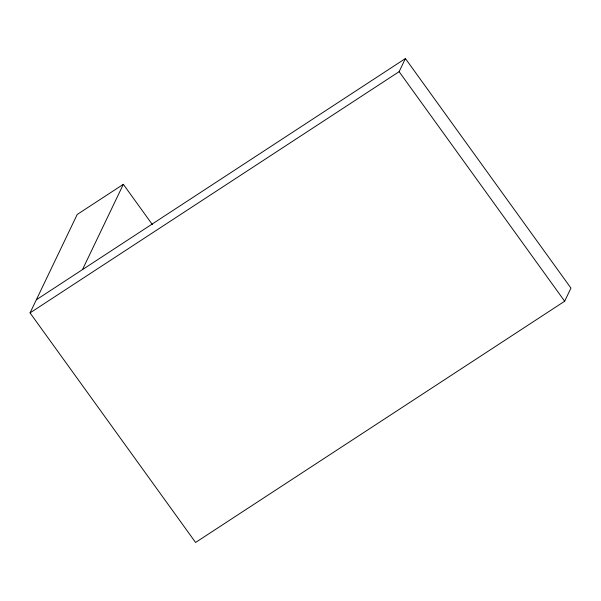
<?xml version="1.0" encoding="UTF-8"?>
<svg xmlns="http://www.w3.org/2000/svg" width="601" height="601" viewBox="0 0 601 601"><rect width="100%" height="100%" fill="white"/><g stroke="black" fill="none" stroke-linecap="round" stroke-linejoin="round"><path stroke-width="0.9" d="M36.338 299.771L405.412 58.545L570.95 288.104L564.662 301.229L195.588 542.455L30.05 312.896L77.206 214.474L123.34 184.319L152.391 224.609M82.472 269.616L123.34 184.319M30.05 312.896L399.124 71.669L405.412 58.545M399.124 71.669L564.662 301.229"/></g></svg>
